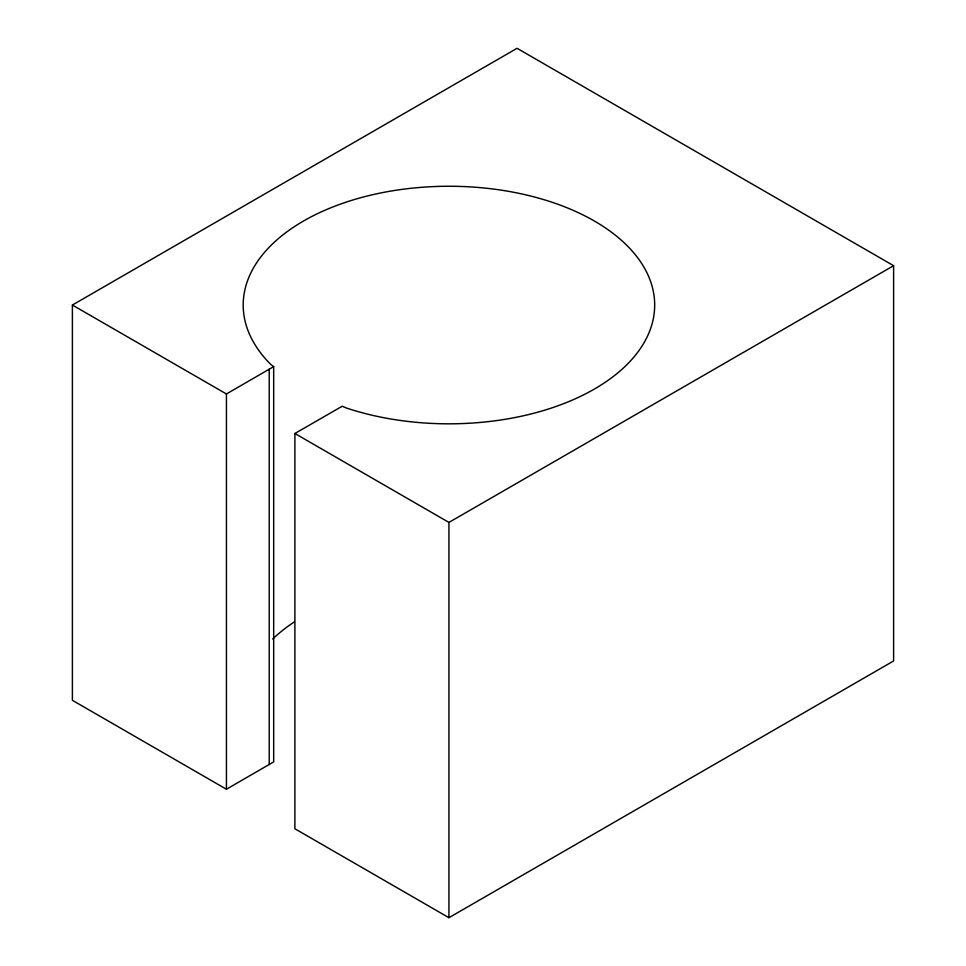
<?xml version="1.0" encoding="UTF-8"?>
<svg xmlns="http://www.w3.org/2000/svg" width="966" height="966" viewBox="0 0 966 966"><rect width="100%" height="100%" fill="white"/><g stroke="black" fill="none" stroke-linecap="round" stroke-linejoin="round"><path stroke-width="1.45" d="M72.39 305.039L226.43 393.971L273.68 366.621L270.758 364.424A205.746 118.782 0 0 1 413.207 188.056A205.746 118.782 0 0 1 651.555 325.663A205.746 118.782 0 0 1 346.057 407.906L342.254 406.215L294.896 433.493L294.896 828.768L448.936 917.7L893.61 660.961L893.61 265.698L517.064 48.3L72.39 305.039L72.39 700.302L226.43 789.234L273.68 761.896L273.68 366.621M294.896 433.493L448.936 522.425L893.61 265.698M448.936 522.425L448.936 917.7M269.212 369.266L269.212 764.541M226.43 393.971L226.43 789.234M272.69 639.021A205.746 118.782 0 0 1 294.28 621.959"/></g></svg>
